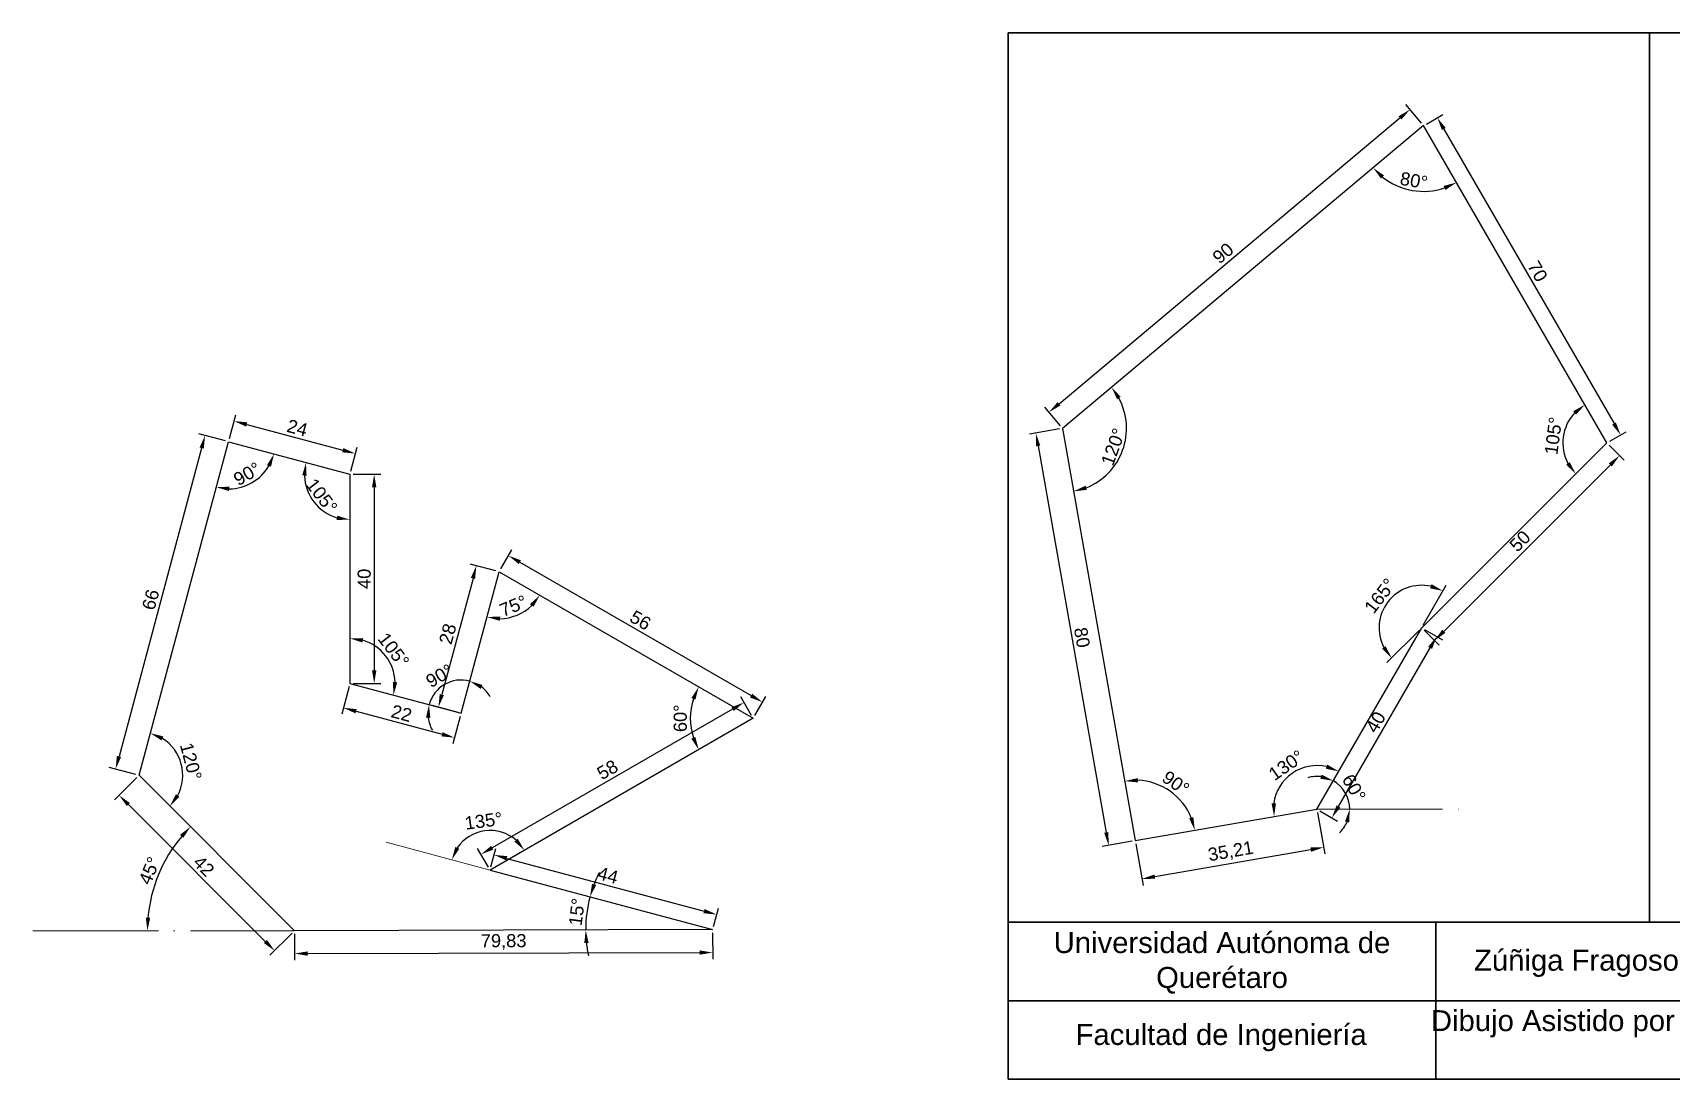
# Model space of a CAD drawing. Header units: millimetres. Extents: x -161 to 472, y 10 to 210.
# Drawn here: x -161.3 to 151.6, y 10 to 210 of the extents above; entities that cross this region are included whole.
import ezdxf

# ---------------------------------------------------------------- set-up
doc = ezdxf.new("R2010")
doc.units = ezdxf.units.MM
doc.header["$PDMODE"] = 35
doc.linetypes.add('ACAD_ISO04W100', pattern=[30, 24, -3, 0, -3])
for name, color, linetype, lineweight in [('Aux', 10, 'ACAD_ISO04W100', 18), ('Cotas', 90, 'Continuous', 25), ('Figura', 140, 'Continuous', 25), ('Marco', 30, 'Continuous', 30)]:
    doc.layers.add(name, color=color, linetype=linetype, lineweight=lineweight)
doc.styles.get("Standard").update_dxf_attribs({"font": 'arial.ttf'})
doc.dimstyles.new('ISO-25', dxfattribs={"dimtxt": 2.5, "dimasz": 2.5, "dimexe": 1.25, "dimexo": 0.625, "dimtad": 1, "dimtxsty": 'Standard', "dimcen": 2.5, "dimadec": 0, "dimazin": 0, "dimtfac": 1, "dimtmove": 0, "dimatfit": 3, "dimfxl": 1, "dimarcsym": 0})

# ---------------------------------------------------------------- blocks, each defined once
blk = doc.blocks.new('*D0')
at = {"layer": 'Cotas', "color": 0, "lineweight": -2, "transparency": 16777216}
for p, q in [((104.28, 96.81), (108.67, 104.4)), ((103.53, 95.83), (97.33, 89.63))]:
    blk.add_line(p, q, dxfattribs=at)
blk.add_arc((103.97, 96.27), 8.14, 77.6729, 207.3271, dxfattribs=at)
at = {"layer": 'Cotas', "color": 0, "transparency": 16777216}
for points in [[(105.86, 104.61), (105.56, 103.83), (108.04, 103.32)], [(97.08, 92.78), (96.41, 92.29), (98.22, 90.51)]]:
    blk.add_solid(points, dxfattribs=at)
at = {"layer": 'Defpoints', "color": 0, "transparency": 16777216}
for p in [(139.33, 131.62), (100.53, 103.64), (103.97, 96.27), (103.97, 96.27), (83.97, 61.63)]:
    blk.add_point(p, dxfattribs=at)
at = {"layer": 'Cotas', "color": 0, "transparency": 16777216, "insert": (96.01, 102.38), "char_height": 2.5, "attachment_point": 5, "rotation": 52.5}
blk.add_mtext('165°', dxfattribs=at)
blk = doc.blocks.new('*D1')
at = {"layer": 'Cotas', "color": 0, "lineweight": -2, "transparency": 16777216}
for p, q in [((139.77, 131.18), (142.65, 128.3)), ((140, 127.42), (108.18, 95.6)), ((104.41, 95.83), (107.29, 92.95))]:
    blk.add_line(p, q, dxfattribs=at)
at = {"layer": 'Cotas', "color": 0, "transparency": 16777216}
for points in [[(139.7, 127.71), (140.29, 127.12), (141.76, 129.19)], [(107.88, 95.89), (108.47, 95.3), (106.41, 93.83)]]:
    blk.add_solid(points, dxfattribs=at)
at = {"layer": 'Defpoints', "color": 0, "transparency": 16777216}
for p in [(139.33, 131.62), (103.97, 96.27), (106.41, 93.83)]:
    blk.add_point(p, dxfattribs=at)
at = {"layer": 'Cotas', "color": 0, "transparency": 16777216, "insert": (122.74, 112.85), "char_height": 2.5, "attachment_point": 5, "rotation": 45}
blk.add_mtext('50', dxfattribs=at)
blk = doc.blocks.new('*D2')
at = {"layer": 'Cotas', "color": 0, "lineweight": -2, "transparency": 16777216}
blk.add_arc((49.28, 55.61), 11.54, 22.2726, 87.5662, dxfattribs=at)
at = {"layer": 'Cotas', "color": 0, "transparency": 16777216}
for points in [[(49.79, 66.73), (49.74, 67.56), (47.27, 66.98)], [(60.36, 60.1), (59.56, 59.87), (60.65, 57.58)]]:
    blk.add_solid(points, dxfattribs=at)
at = {"layer": 'Defpoints', "color": 0, "transparency": 16777216}
for p in [(35.38, 134.39), (58.13, 63.01), (83.97, 61.63), (49.28, 55.61), (49.28, 55.61)]:
    blk.add_point(p, dxfattribs=at)
at = {"layer": 'Cotas', "color": 0, "transparency": 16777216, "insert": (57, 66.61), "char_height": 2.5, "attachment_point": 5, "rotation": 324.9194}
blk.add_mtext('90°', dxfattribs=at)
blk = doc.blocks.new('*D3')
at = {"layer": 'Cotas', "color": 0, "lineweight": -2, "transparency": 16777216}
blk.add_arc((139.33, 131.62), 8.4, 137.1187, 207.8813, dxfattribs=at)
at = {"layer": 'Cotas', "color": 0, "transparency": 16777216}
for points in [[(132.91, 137.67), (133.43, 137.01), (135.13, 138.9)], [(132.24, 127.94), (131.57, 127.45), (133.39, 125.69)]]:
    blk.add_solid(points, dxfattribs=at)
at = {"layer": 'Defpoints', "color": 0, "transparency": 16777216}
for p in [(104.33, 192.25), (131.72, 135.17), (139.33, 131.62), (139.33, 131.62), (103.97, 96.27)]:
    blk.add_point(p, dxfattribs=at)
at = {"layer": 'Cotas', "color": 0, "transparency": 16777216, "insert": (129.12, 132.97), "char_height": 2.5, "attachment_point": 5, "rotation": 82.5}
blk.add_mtext('105°', dxfattribs=at)
blk = doc.blocks.new('*D4')
at = {"layer": 'Cotas', "color": 0, "lineweight": -2, "transparency": 16777216}
blk.add_arc((104.33, 192.25), 12.56, 231.4229, 288.5771, dxfattribs=at)
at = {"layer": 'Cotas', "color": 0, "transparency": 16777216}
for points in [[(96.2, 182.13), (96.79, 182.72), (94.71, 184.17)], [(108.16, 180.72), (108.5, 179.96), (110.61, 181.37)]]:
    blk.add_solid(points, dxfattribs=at)
at = {"layer": 'Defpoints', "color": 0, "transparency": 16777216}
for p in [(104.33, 192.25), (104.33, 192.25), (99.35, 180.71), (35.38, 134.39), (139.33, 131.62)]:
    blk.add_point(p, dxfattribs=at)
at = {"layer": 'Cotas', "color": 0, "transparency": 16777216, "insert": (102.48, 181.75), "char_height": 2.5, "attachment_point": 5, "rotation": 350}
blk.add_mtext('80°', dxfattribs=at)
blk = doc.blocks.new('*D5')
at = {"layer": 'Cotas', "color": 0, "lineweight": -2, "transparency": 16777216}
blk.add_arc((35.38, 134.39), 12.22, 291.7397, 28.2603, dxfattribs=at)
at = {"layer": 'Cotas', "color": 0, "transparency": 16777216}
for points in [[(45.8, 139.95), (46.49, 140.42), (44.75, 142.25)], [(40.02, 122.64), (39.8, 123.44), (37.51, 122.36)]]:
    blk.add_solid(points, dxfattribs=at)
at = {"layer": 'Defpoints', "color": 0, "transparency": 16777216}
for p in [(104.33, 192.25), (35.38, 134.39), (35.38, 134.39), (44.75, 126.54), (49.28, 55.61)]:
    blk.add_point(p, dxfattribs=at)
at = {"layer": 'Cotas', "color": 0, "transparency": 16777216, "insert": (45.08, 130.86), "char_height": 2.5, "attachment_point": 5, "rotation": 70}
blk.add_mtext('120°', dxfattribs=at)
blk = doc.blocks.new('*D6')
at = {"layer": 'Cotas', "color": 0, "lineweight": -2, "transparency": 16777216}
for p, q in [((104.87, 192.56), (108.03, 194.38)), ((108.2, 191.59), (140.7, 135.3)), ((139.87, 131.94), (143.03, 133.76))]:
    blk.add_line(p, q, dxfattribs=at)
at = {"layer": 'Cotas', "color": 0, "transparency": 16777216}
for points in [[(108.56, 191.8), (107.84, 191.39), (106.95, 193.76)], [(141.06, 135.51), (140.34, 135.09), (141.95, 133.14)]]:
    blk.add_solid(points, dxfattribs=at)
at = {"layer": 'Defpoints', "color": 0, "transparency": 16777216}
for p in [(104.33, 192.25), (139.33, 131.62), (141.95, 133.14)]:
    blk.add_point(p, dxfattribs=at)
at = {"layer": 'Cotas', "color": 0, "transparency": 16777216, "insert": (126.09, 164.4), "char_height": 2.5, "attachment_point": 5, "rotation": 300}
blk.add_mtext('70', dxfattribs=at)
blk = doc.blocks.new('*D7')
at = {"layer": 'Cotas', "color": 0, "lineweight": -2, "transparency": 16777216}
for p, q in [((103.93, 192.72), (100.93, 196.29)), ((34.71, 139.09), (99.82, 193.73)), ((34.98, 134.87), (31.99, 138.44))]:
    blk.add_line(p, q, dxfattribs=at)
at = {"layer": 'Cotas', "color": 0, "transparency": 16777216}
for points in [[(99.55, 194.04), (100.09, 193.41), (101.74, 195.33)], [(34.44, 139.41), (34.98, 138.77), (32.79, 137.48)]]:
    blk.add_solid(points, dxfattribs=at)
at = {"layer": 'Defpoints', "color": 0, "transparency": 16777216}
for p in [(101.74, 195.33), (104.33, 192.25), (35.38, 134.39)]:
    blk.add_point(p, dxfattribs=at)
at = {"layer": 'Cotas', "color": 0, "transparency": 16777216, "insert": (66.04, 167.86), "char_height": 2.5, "attachment_point": 5, "rotation": 40}
blk.add_mtext('90', dxfattribs=at)
blk = doc.blocks.new('*D8')
at = {"layer": 'Cotas', "color": 0, "lineweight": -2, "transparency": 16777216}
for p, q in [((34.77, 134.29), (29.05, 133.28)), ((30.71, 131.03), (43.74, 57.17)), ((48.66, 55.5), (42.94, 54.49))]:
    blk.add_line(p, q, dxfattribs=at)
at = {"layer": 'Cotas', "color": 0, "transparency": 16777216}
for points in [[(31.12, 131.11), (30.3, 130.96), (30.28, 133.5)], [(44.15, 57.24), (43.33, 57.1), (44.17, 54.71)]]:
    blk.add_solid(points, dxfattribs=at)
at = {"layer": 'Defpoints', "color": 0, "transparency": 16777216}
for p in [(35.38, 134.39), (44.17, 54.71), (49.28, 55.61)]:
    blk.add_point(p, dxfattribs=at)
at = {"layer": 'Cotas', "color": 0, "transparency": 16777216, "insert": (39.1, 94.43), "char_height": 2.5, "attachment_point": 5, "rotation": 280}
blk.add_mtext('80', dxfattribs=at)
blk = doc.blocks.new('*D9')
at = {"layer": 'Cotas', "color": 0, "lineweight": -2, "transparency": 16777216}
for p, q in [((84.08, 61.01), (85.45, 53.08)), ((49.38, 54.99), (50.76, 47.06)), ((53.01, 48.72), (82.78, 53.88))]:
    blk.add_line(p, q, dxfattribs=at)
at = {"layer": 'Cotas', "color": 0, "transparency": 16777216}
for points in [[(82.71, 54.29), (82.85, 53.47), (85.24, 54.31)], [(52.94, 49.13), (53.08, 48.31), (50.54, 48.29)]]:
    blk.add_solid(points, dxfattribs=at)
at = {"layer": 'Defpoints', "color": 0, "transparency": 16777216}
for p in [(83.97, 61.63), (49.28, 55.61), (85.24, 54.31)]:
    blk.add_point(p, dxfattribs=at)
at = {"layer": 'Cotas', "color": 0, "transparency": 16777216, "insert": (67.53, 53.4), "char_height": 2.5, "attachment_point": 5, "rotation": 9.8388}
blk.add_mtext('35,21', dxfattribs=at)
blk = doc.blocks.new('*D10')
at = {"layer": 'Cotas', "color": 0, "lineweight": -2, "transparency": 16777216}
for p, q in [((104.51, 95.96), (107.92, 93.99)), ((88.08, 62.14), (105.58, 92.45)), ((84.51, 61.32), (87.92, 59.35))]:
    blk.add_line(p, q, dxfattribs=at)
at = {"layer": 'Cotas', "color": 0, "transparency": 16777216}
for points in [[(105.22, 92.66), (105.94, 92.24), (106.83, 94.62)], [(87.72, 62.35), (88.44, 61.93), (86.83, 59.98)]]:
    blk.add_solid(points, dxfattribs=at)
at = {"layer": 'Defpoints', "color": 0, "transparency": 16777216}
for p in [(103.97, 96.27), (106.83, 94.62), (83.97, 61.63)]:
    blk.add_point(p, dxfattribs=at)
at = {"layer": 'Cotas', "color": 0, "transparency": 16777216, "insert": (95.19, 78.25), "char_height": 2.5, "attachment_point": 5, "rotation": 60}
blk.add_mtext('40', dxfattribs=at)
blk = doc.blocks.new('*D11')
at = {"layer": 'Cotas', "color": 0, "lineweight": -2, "transparency": 16777216}
blk.add_arc((83.97, 61.63), 8.32, 77.2897, 172.5491, dxfattribs=at)
at = {"layer": 'Cotas', "color": 0, "transparency": 16777216}
for points in [[(85.95, 70.13), (85.65, 69.35), (88.13, 68.83)], [(76.14, 62.71), (75.31, 62.7), (75.78, 60.21)]]:
    blk.add_solid(points, dxfattribs=at)
at = {"layer": 'Defpoints', "color": 0, "transparency": 16777216}
for p in [(103.97, 96.27), (82.06, 69.72), (83.97, 61.63), (83.97, 61.63), (49.28, 55.61)]:
    blk.add_point(p, dxfattribs=at)
at = {"layer": 'Cotas', "color": 0, "transparency": 16777216, "insert": (78.12, 70.01), "char_height": 2.5, "attachment_point": 5, "rotation": 34.9194}
blk.add_mtext('130°', dxfattribs=at)
blk = doc.blocks.new('*D12')
at = {"layer": 'Cotas', "color": 0, "lineweight": -2, "transparency": 16777216}
for start, end in [(83.0636, 106.1273), (0, 60), (313.8727, 336.9364)]:
    blk.add_arc((83.97, 61.63), 6.25, start, end, dxfattribs=at)
at = {"layer": 'Cotas', "color": 0, "transparency": 16777216}
for points in [[(84.86, 68.23), (84.6, 67.44), (87.1, 67.04)], [(89.32, 59.26), (90.13, 59.09), (90.22, 61.63)]]:
    blk.add_solid(points, dxfattribs=at)
at = {"layer": 'Defpoints', "color": 0, "transparency": 16777216}
for p in [(103.97, 96.27), (89.85, 63.77), (83.97, 61.63), (83.97, 61.63), (113.97, 61.63)]:
    blk.add_point(p, dxfattribs=at)
at = {"layer": 'Cotas', "color": 0, "transparency": 16777216, "insert": (91.03, 65.7), "char_height": 2.5, "attachment_point": 5, "rotation": 300}
blk.add_mtext('60°', dxfattribs=at)
blk = doc.blocks.new('*D28')
at = {"layer": 'Cotas', "color": 0, "lineweight": -2, "transparency": 16777216}
blk.add_arc((-123.89, 131.84), 9.01, 270.9574, 329.0426, dxfattribs=at)
at = {"layer": 'Cotas', "color": 0, "transparency": 16777216}
for points in [[(-116.55, 127.37), (-115.78, 127.05), (-115.19, 129.51)], [(-123.79, 122.42), (-123.69, 123.25), (-126.22, 123.14)]]:
    blk.add_solid(points, dxfattribs=at)
at = {"layer": 'Defpoints', "color": 0, "transparency": 16777216}
for p in [(-123.89, 131.84), (-123.89, 131.84), (-100.7, 125.63), (-121.56, 123.14), (-140.97, 68.09)]:
    blk.add_point(p, dxfattribs=at)
at = {"layer": 'Cotas', "color": 0, "transparency": 16777216, "insert": (-120.33, 125.69), "char_height": 2.5, "attachment_point": 5, "rotation": 30}
blk.add_mtext('90°', dxfattribs=at)
blk = doc.blocks.new('*D29')
at = {"layer": 'Cotas', "color": 0, "lineweight": -2, "transparency": 16777216}
blk.add_arc((-100.7, 125.63), 8.69, 181.5413, 253.4587, dxfattribs=at)
at = {"layer": 'Cotas', "color": 0, "transparency": 16777216}
for points in [[(-109.8, 125.44), (-108.98, 125.35), (-109.1, 127.88)], [(-103.12, 117.71), (-103.24, 116.89), (-100.7, 116.94)]]:
    blk.add_solid(points, dxfattribs=at)
at = {"layer": 'Defpoints', "color": 0, "transparency": 16777216}
for p in [(-123.89, 131.84), (-100.7, 125.63), (-100.7, 125.63), (-108.87, 122.66), (-100.7, 85.63)]:
    blk.add_point(p, dxfattribs=at)
at = {"layer": 'Cotas', "color": 0, "transparency": 16777216, "insert": (-106.09, 121.5), "char_height": 2.5, "attachment_point": 5, "rotation": 307.5}
blk.add_mtext('105°', dxfattribs=at)
blk = doc.blocks.new('*D30')
at = {"layer": 'Cotas', "color": 0, "lineweight": -2, "transparency": 16777216}
blk.add_arc((-140.97, 68.09), 8.34, 332.2501, 57.7499, dxfattribs=at)
at = {"layer": 'Cotas', "color": 0, "transparency": 16777216}
for points in [[(-136.69, 74.76), (-136.35, 75.52), (-138.81, 76.14)], [(-133.26, 63.96), (-133.93, 64.46), (-135.07, 62.2)]]:
    blk.add_solid(points, dxfattribs=at)
at = {"layer": 'Defpoints', "color": 0, "transparency": 16777216}
for p in [(-123.89, 131.84), (-140.97, 68.09), (-140.97, 68.09), (-132.67, 67.36), (-111.27, 38.39)]:
    blk.add_point(p, dxfattribs=at)
at = {"layer": 'Cotas', "color": 0, "transparency": 16777216, "insert": (-131.08, 70.74), "char_height": 2.5, "attachment_point": 5, "rotation": 285}
blk.add_mtext('120°', dxfattribs=at)
blk = doc.blocks.new('*D31')
at = {"layer": 'Cotas', "color": 0, "lineweight": -2, "transparency": 16777216}
blk.add_arc((-100.7, 85.63), 8.62, 1.6755, 73.3245, dxfattribs=at)
at = {"layer": 'Cotas', "color": 0, "transparency": 16777216}
for points in [[(-98.29, 93.47), (-98.17, 94.3), (-100.7, 94.25)], [(-91.67, 85.83), (-92.5, 85.93), (-92.38, 83.4)]]:
    blk.add_solid(points, dxfattribs=at)
at = {"layer": 'Defpoints', "color": 0, "transparency": 16777216}
for p in [(-100.7, 125.63), (-92.6, 88.58), (-100.7, 85.63), (-100.7, 85.63), (-79.45, 79.93)]:
    blk.add_point(p, dxfattribs=at)
at = {"layer": 'Cotas', "color": 0, "transparency": 16777216, "insert": (-92.36, 92.03), "char_height": 2.5, "attachment_point": 5, "rotation": 307.5}
blk.add_mtext('105°', dxfattribs=at)
blk = doc.blocks.new('*D32')
at = {"layer": 'Cotas', "color": 0, "lineweight": -2, "transparency": 16777216}
for start, end in [(75, 165), (29.7144, 52.3572), (187.6428, 210.2856)]:
    blk.add_arc((-79.45, 79.93), 6.37, start, end, dxfattribs=at)
at = {"layer": 'Cotas', "color": 0, "transparency": 16777216}
for points in [[(-75.75, 84.6), (-75.38, 85.35), (-77.81, 86.09)], [(-86.18, 79.11), (-85.35, 79.06), (-85.6, 81.58)]]:
    blk.add_solid(points, dxfattribs=at)
at = {"layer": 'Defpoints', "color": 0, "transparency": 16777216}
for p in [(-72.21, 106.98), (-100.7, 85.63), (-81.1, 86.09), (-79.45, 79.93), (-79.45, 79.93)]:
    blk.add_point(p, dxfattribs=at)
at = {"layer": 'Cotas', "color": 0, "transparency": 16777216, "insert": (-83.59, 87.1), "char_height": 2.5, "attachment_point": 5, "rotation": 30}
blk.add_mtext('90°', dxfattribs=at)
blk = doc.blocks.new('*D25')
at = {"layer": 'Cotas', "color": 0, "lineweight": -2, "transparency": 16777216}
blk.add_arc((-72.21, 106.98), 8.96, 271.0434, 313.9566, dxfattribs=at)
at = {"layer": 'Cotas', "color": 0, "transparency": 16777216}
for points in [[(-66.32, 100.79), (-65.66, 100.28), (-64.45, 102.5)], [(-72.09, 97.61), (-71.99, 98.44), (-74.53, 98.33)]]:
    blk.add_solid(points, dxfattribs=at)
at = {"layer": 'Defpoints', "color": 0, "transparency": 16777216}
for p in [(-72.21, 106.98), (-72.21, 106.98), (-70.65, 98.16), (-79.45, 79.93), (-23.71, 78.98)]:
    blk.add_point(p, dxfattribs=at)
at = {"layer": 'Cotas', "color": 0, "transparency": 16777216, "insert": (-69.5, 100.46), "char_height": 2.5, "attachment_point": 5, "rotation": 22.5}
blk.add_mtext('75°', dxfattribs=at)
blk = doc.blocks.new('*D26')
at = {"layer": 'Cotas', "color": 0, "lineweight": -2, "transparency": 16777216}
blk.add_arc((-23.71, 78.98), 12, 161.9566, 198.0434, dxfattribs=at)
at = {"layer": 'Cotas', "color": 0, "transparency": 16777216}
for points in [[(-35.5, 82.87), (-34.74, 82.53), (-34.1, 84.98)], [(-34.74, 75.43), (-35.5, 75.09), (-34.1, 72.98)]]:
    blk.add_solid(points, dxfattribs=at)
at = {"layer": 'Defpoints', "color": 0, "transparency": 16777216}
for p in [(-72.21, 106.98), (-35.53, 81.06), (-23.71, 78.98), (-23.71, 78.98), (-73.94, 49.98)]:
    blk.add_point(p, dxfattribs=at)
at = {"layer": 'Cotas', "color": 0, "transparency": 16777216, "insert": (-37.61, 78.98), "char_height": 2.5, "attachment_point": 5, "rotation": 90}
blk.add_mtext('60°', dxfattribs=at)
blk = doc.blocks.new('*D27')
at = {"layer": 'Cotas', "color": 0, "lineweight": -2, "transparency": 16777216}
blk.add_arc((-73.94, 49.98), 7.57, 49.0134, 145.9866, dxfattribs=at)
at = {"layer": 'Cotas', "color": 0, "transparency": 16777216}
for points in [[(-79.83, 54.04), (-80.59, 54.39), (-81.25, 51.94)], [(-68.65, 55.96), (-69.3, 55.43), (-67.38, 53.76)]]:
    blk.add_solid(points, dxfattribs=at)
at = {"layer": 'Defpoints', "color": 0, "transparency": 16777216}
for p in [(-23.71, 78.98), (-71.98, 57.29), (-93.78, 55.3), (-73.94, 49.98), (-73.94, 49.98)]:
    blk.add_point(p, dxfattribs=at)
at = {"layer": 'Cotas', "color": 0, "transparency": 16777216, "insert": (-75.18, 59.37), "char_height": 2.5, "attachment_point": 5, "rotation": 7.5}
blk.add_mtext('135°', dxfattribs=at)
blk = doc.blocks.new('*D18')
at = {"layer": 'Cotas', "color": 0, "lineweight": -2, "transparency": 16777216}
for p, q in [((-141.41, 67.65), (-145.67, 63.39)), ((-143.02, 62.5), (-116.86, 36.34)), ((-111.71, 37.95), (-115.97, 33.69))]:
    blk.add_line(p, q, dxfattribs=at)
at = {"layer": 'Cotas', "color": 0, "transparency": 16777216}
for points in [[(-142.73, 62.8), (-143.31, 62.21), (-144.79, 64.27)], [(-116.56, 36.63), (-117.15, 36.05), (-115.09, 34.57)]]:
    blk.add_solid(points, dxfattribs=at)
at = {"layer": 'Defpoints', "color": 0, "transparency": 16777216}
for p in [(-140.97, 68.09), (-111.27, 38.39), (-115.09, 34.57)]:
    blk.add_point(p, dxfattribs=at)
at = {"layer": 'Cotas', "color": 0, "transparency": 16777216, "insert": (-128.61, 50.75), "char_height": 2.5, "attachment_point": 5, "rotation": 315}
blk.add_mtext('42', dxfattribs=at)
blk = doc.blocks.new('*D19')
at = {"layer": 'Cotas', "color": 0, "lineweight": -2, "transparency": 16777216}
for p, q in [((-124.49, 132), (-129.58, 133.37)), ((-129.02, 130.63), (-144.8, 71.71)), ((-141.57, 68.25), (-146.66, 69.61))]:
    blk.add_line(p, q, dxfattribs=at)
at = {"layer": 'Cotas', "color": 0, "transparency": 16777216}
for points in [[(-129.42, 130.73), (-128.61, 130.52), (-128.37, 133.04)], [(-145.21, 71.81), (-144.4, 71.6), (-145.45, 69.29)]]:
    blk.add_solid(points, dxfattribs=at)
at = {"layer": 'Defpoints', "color": 0, "transparency": 16777216}
for p in [(-123.89, 131.84), (-145.45, 69.29), (-140.97, 68.09)]:
    blk.add_point(p, dxfattribs=at)
at = {"layer": 'Cotas', "color": 0, "transparency": 16777216, "insert": (-138.75, 101.66), "char_height": 2.5, "attachment_point": 5, "rotation": 75}
blk.add_mtext('66', dxfattribs=at)
blk = doc.blocks.new('*D20')
at = {"layer": 'Cotas', "color": 0, "lineweight": -2, "transparency": 16777216}
for p, q in [((-123.72, 132.44), (-122.51, 136.99)), ((-120.42, 135.14), (-102.06, 130.22)), ((-100.54, 126.23), (-99.32, 130.78))]:
    blk.add_line(p, q, dxfattribs=at)
at = {"layer": 'Cotas', "color": 0, "transparency": 16777216}
for points in [[(-120.31, 135.54), (-120.52, 134.73), (-122.83, 135.78)], [(-101.95, 130.62), (-102.17, 129.82), (-99.65, 129.57)]]:
    blk.add_solid(points, dxfattribs=at)
at = {"layer": 'Defpoints', "color": 0, "transparency": 16777216}
for p in [(-123.89, 131.84), (-99.65, 129.57), (-100.7, 125.63)]:
    blk.add_point(p, dxfattribs=at)
at = {"layer": 'Cotas', "color": 0, "transparency": 16777216, "insert": (-110.75, 134.49), "char_height": 2.5, "attachment_point": 5, "rotation": 345}
blk.add_mtext('24', dxfattribs=at)
blk = doc.blocks.new('*D13')
at = {"layer": 'Cotas', "color": 0, "lineweight": -2, "transparency": 16777216}
for p, q in [((-100.08, 125.63), (-94.82, 125.63)), ((-96.07, 123.13), (-96.07, 88.13)), ((-100.08, 85.63), (-94.82, 85.63))]:
    blk.add_line(p, q, dxfattribs=at)
at = {"layer": 'Cotas', "color": 0, "transparency": 16777216}
for points in [[(-96.49, 123.13), (-95.65, 123.13), (-96.07, 125.63)], [(-96.49, 88.13), (-95.65, 88.13), (-96.07, 85.63)]]:
    blk.add_solid(points, dxfattribs=at)
at = {"layer": 'Defpoints', "color": 0, "transparency": 16777216}
for p in [(-100.7, 125.63), (-100.7, 85.63), (-96.07, 85.63)]:
    blk.add_point(p, dxfattribs=at)
at = {"layer": 'Cotas', "color": 0, "transparency": 16777216, "insert": (-97.97, 105.63), "char_height": 2.5, "attachment_point": 5, "rotation": 90}
blk.add_mtext('40', dxfattribs=at)
blk = doc.blocks.new('*D14')
at = {"layer": 'Cotas', "color": 0, "lineweight": -2, "transparency": 16777216}
for p, q in [((-100.87, 85.03), (-102.27, 79.77)), ((-99.54, 80.33), (-83.11, 75.93)), ((-79.62, 79.33), (-81.02, 74.08))]:
    blk.add_line(p, q, dxfattribs=at)
at = {"layer": 'Cotas', "color": 0, "transparency": 16777216}
for points in [[(-99.43, 80.73), (-99.64, 79.93), (-101.95, 80.98)], [(-83.01, 76.33), (-83.22, 75.53), (-80.7, 75.28)]]:
    blk.add_solid(points, dxfattribs=at)
at = {"layer": 'Defpoints', "color": 0, "transparency": 16777216}
for p in [(-100.7, 85.63), (-79.45, 79.93), (-80.7, 75.28)]:
    blk.add_point(p, dxfattribs=at)
at = {"layer": 'Cotas', "color": 0, "transparency": 16777216, "insert": (-90.84, 79.95), "char_height": 2.5, "attachment_point": 5, "rotation": 345}
blk.add_mtext('22', dxfattribs=at)
blk = doc.blocks.new('*D15')
at = {"layer": 'Cotas', "color": 0, "lineweight": -2, "transparency": 16777216}
for p, q in [((-72.81, 107.14), (-77.76, 108.47)), ((-77.2, 105.73), (-83.16, 83.52)), ((-80.06, 80.1), (-85.01, 81.42))]:
    blk.add_line(p, q, dxfattribs=at)
at = {"layer": 'Cotas', "color": 0, "transparency": 16777216}
for points in [[(-77.61, 105.84), (-76.8, 105.62), (-76.56, 108.15)], [(-83.56, 83.62), (-82.75, 83.41), (-83.8, 81.1)]]:
    blk.add_solid(points, dxfattribs=at)
at = {"layer": 'Defpoints', "color": 0, "transparency": 16777216}
for p in [(-72.21, 106.98), (-83.8, 81.1), (-79.45, 79.93)]:
    blk.add_point(p, dxfattribs=at)
at = {"layer": 'Cotas', "color": 0, "transparency": 16777216, "insert": (-82.02, 95.12), "char_height": 2.5, "attachment_point": 5, "rotation": 75}
blk.add_mtext('28', dxfattribs=at)
blk = doc.blocks.new('*D16')
at = {"layer": 'Cotas', "color": 0, "lineweight": -2, "transparency": 16777216}
for p, q in [((-71.89, 107.52), (-69.8, 111.16)), ((-68.26, 108.82), (-24.09, 83.32)), ((-23.4, 79.52), (-21.3, 83.16))]:
    blk.add_line(p, q, dxfattribs=at)
at = {"layer": 'Cotas', "color": 0, "transparency": 16777216}
for points in [[(-68.05, 109.18), (-68.46, 108.46), (-70.42, 110.07)], [(-23.88, 83.68), (-24.3, 82.96), (-21.92, 82.07)]]:
    blk.add_solid(points, dxfattribs=at)
at = {"layer": 'Defpoints', "color": 0, "transparency": 16777216}
for p in [(-72.21, 106.98), (-21.92, 82.07), (-23.71, 78.98)]:
    blk.add_point(p, dxfattribs=at)
at = {"layer": 'Cotas', "color": 0, "transparency": 16777216, "insert": (-45.22, 97.72), "char_height": 2.5, "attachment_point": 5, "rotation": 330}
blk.add_mtext('56', dxfattribs=at)
blk = doc.blocks.new('*D17')
at = {"layer": 'Cotas', "color": 0, "lineweight": -2, "transparency": 16777216}
for p, q in [((-24.02, 79.52), (-26.08, 83.08)), ((-27.62, 80.75), (-73.52, 54.25)), ((-74.25, 50.52), (-76.31, 54.08))]:
    blk.add_line(p, q, dxfattribs=at)
at = {"layer": 'Cotas', "color": 0, "transparency": 16777216}
for points in [[(-27.83, 81.11), (-27.41, 80.39), (-25.45, 82)], [(-73.72, 54.61), (-73.31, 53.89), (-75.68, 53)]]:
    blk.add_solid(points, dxfattribs=at)
at = {"layer": 'Defpoints', "color": 0, "transparency": 16777216}
for p in [(-23.71, 78.98), (-75.68, 53), (-73.94, 49.98)]:
    blk.add_point(p, dxfattribs=at)
at = {"layer": 'Cotas', "color": 0, "transparency": 16777216, "insert": (-51.52, 69.15), "char_height": 2.5, "attachment_point": 5, "rotation": 30}
blk.add_mtext('58', dxfattribs=at)
blk = doc.blocks.new('*D21')
at = {"layer": 'Cotas', "color": 0, "lineweight": -2, "transparency": 16777216}
for p, q in [((-73.78, 50.58), (-72.84, 54.08)), ((-70.75, 52.22), (-33.08, 42.13)), ((-31.28, 39.2), (-30.34, 42.69))]:
    blk.add_line(p, q, dxfattribs=at)
at = {"layer": 'Cotas', "color": 0, "transparency": 16777216}
for points in [[(-70.64, 52.63), (-70.86, 51.82), (-73.16, 52.87)], [(-32.97, 42.53), (-33.19, 41.73), (-30.66, 41.48)]]:
    blk.add_solid(points, dxfattribs=at)
at = {"layer": 'Defpoints', "color": 0, "transparency": 16777216}
for p in [(-73.94, 49.98), (-30.66, 41.48), (-31.44, 38.59)]:
    blk.add_point(p, dxfattribs=at)
at = {"layer": 'Cotas', "color": 0, "transparency": 16777216, "insert": (-51.43, 48.99), "char_height": 2.5, "attachment_point": 5, "rotation": 345}
blk.add_mtext('44', dxfattribs=at)
blk = doc.blocks.new('*D22')
at = {"layer": 'Cotas', "color": 0, "lineweight": -2, "transparency": 16777216}
for p, q in [((-111.27, 37.77), (-111.26, 32.77)), ((-31.44, 37.97), (-31.42, 32.97)), ((-108.76, 34.03), (-33.93, 34.22))]:
    blk.add_line(p, q, dxfattribs=at)
at = {"layer": 'Cotas', "color": 0, "transparency": 16777216}
for points in [[(-108.76, 34.44), (-108.76, 33.61), (-111.26, 34.02)], [(-33.93, 34.63), (-33.93, 33.8), (-31.43, 34.22)]]:
    blk.add_solid(points, dxfattribs=at)
at = {"layer": 'Defpoints', "color": 0, "transparency": 16777216}
for p in [(-111.27, 38.39), (-31.44, 38.59), (-31.43, 34.22)]:
    blk.add_point(p, dxfattribs=at)
at = {"layer": 'Cotas', "color": 0, "transparency": 16777216, "insert": (-71.35, 36.25), "char_height": 2.5, "attachment_point": 5, "rotation": 0.1448}
blk.add_mtext('79,83', dxfattribs=at)
blk = doc.blocks.new('*D23')
at = {"layer": 'Cotas', "color": 0, "lineweight": -2, "transparency": 16777216}
for start, end in [(153.174, 159.087), (165, 180.1448), (186.0578, 191.9708)]:
    blk.add_arc((-31.44, 38.59), 24.24, start, end, dxfattribs=at)
at = {"layer": 'Cotas', "color": 0, "transparency": 16777216}
for points in [[(-53.68, 47.12), (-54.47, 47.37), (-54.85, 44.87)], [(-55.95, 36.01), (-55.12, 36.06), (-55.67, 38.53)]]:
    blk.add_solid(points, dxfattribs=at)
at = {"layer": 'Defpoints', "color": 0, "transparency": 16777216}
for p in [(-73.94, 49.98), (-55.31, 42.78), (-111.27, 38.39), (-31.44, 38.59), (-31.44, 38.59)]:
    blk.add_point(p, dxfattribs=at)
at = {"layer": 'Cotas', "color": 0, "transparency": 16777216, "insert": (-57.36, 41.97), "char_height": 2.5, "attachment_point": 5, "rotation": 82.5724}
blk.add_mtext('15°', dxfattribs=at)
blk = doc.blocks.new('*D24')
at = {"layer": 'Cotas', "color": 0, "lineweight": -2, "transparency": 16777216}
blk.add_arc((-111.27, 38.39), 28.11, 140.0971, 174.9029, dxfattribs=at)
at = {"layer": 'Cotas', "color": 0, "transparency": 16777216}
for points in [[(-133.14, 56.71), (-132.53, 56.14), (-131.15, 58.27)], [(-138.85, 40.87), (-139.69, 40.91), (-139.38, 38.39)]]:
    blk.add_solid(points, dxfattribs=at)
at = {"layer": 'Defpoints', "color": 0, "transparency": 16777216}
for p in [(-140.97, 68.09), (-135.62, 52.45), (-161.27, 38.39), (-111.27, 38.39), (-111.27, 38.39)]:
    blk.add_point(p, dxfattribs=at)
at = {"layer": 'Cotas', "color": 0, "transparency": 16777216, "insert": (-138.99, 49.87), "char_height": 2.5, "attachment_point": 5, "rotation": 67.5}
blk.add_mtext('45°', dxfattribs=at)

msp = doc.modelspace()

# ---------------------------------------------------------------- linework, layer by layer
at = {"layer": 'Aux'}
for p, q in [((83.972, 61.628), (113.972, 61.628)), ((-73.939, 49.981), (-93.775, 55.296)), ((-161.27, 38.391), (-111.27, 38.391))]:
    msp.add_line(p, q, dxfattribs=at)
at = {"layer": 'Figura'}
for p, q in [((104.327, 192.246), (35.383, 134.395)), ((139.327, 131.624), (104.327, 192.246)), ((-140.969, 68.089), (-123.886, 131.841)), ((-123.886, 131.841), (-100.704, 125.629)), ((35.383, 134.395), (49.275, 55.61)), ((103.972, 96.269), (139.327, 131.624)), ((-100.704, 125.629), (-100.704, 85.629)), ((-79.454, 79.935), (-72.207, 106.981)), ((-72.207, 106.981), (-23.71, 78.981)), ((83.972, 61.628), (103.972, 96.269)), ((-100.704, 85.629), (-79.454, 79.935)), ((-23.71, 78.981), (-73.939, 49.981)), ((-111.27, 38.391), (-140.969, 68.089)), ((49.275, 55.61), (83.972, 61.628)), ((-73.939, 49.981), (-31.438, 38.593)), ((-31.438, 38.593), (-111.27, 38.391))]:
    msp.add_line(p, q, dxfattribs=at)
at = {"layer": 'Marco'}
for p, q in [((270, 210), (25, 210)), ((25, 210), (25, 10)), ((147.5, 210), (147.5, 40)), ((25, 40), (270, 40)), ((106.667, 40), (106.667, 10)), ((25, 25), (229.167, 25)), ((25, 10), (270, 10))]:
    msp.add_line(p, q, dxfattribs=at)

# ---------------------------------------------------------------- texts
at = {"layer": 'Marco', "char_height": 4, "attachment_point": 1}
for s, insert in [('\\pxqc;Universidad Autónoma de Querétaro', (25, 38.12)), ('\\pxqc;Zúñiga Fragoso Diego Joel', (106.667, 34.753)), ('\\pxqc;Dibujo Asistido por  Computadora', (106.667, 23.206)), ('\\pxqc;Facultad de Ingeniería', (24.841, 20.548))]:
    msp.add_mtext_dynamic_manual_height_columns(s, width=81.66667, gutter_width=12.5, heights=[0], dxfattribs=dict(at, insert=insert))

# ---------------------------------------------------------------- dimensions: what is measured, and where the dimension line sits
at = {"layer": 'Cotas'}
for p1, p2, distance, picture, middle in [((35.383, 134.395), (104.327, 192.246), 4.029, '*D7', (66.044, 167.863)), ((104.327, 192.246), (139.327, 131.624), 3.025, '*D6', (126.094, 164.398)), ((-123.886, 131.841), (-100.704, 125.629), 4.082, '*D20', (-110.752, 134.494)), ((-123.886, 131.841), (-140.969, 68.089), -4.641, '*D19', (-138.747, 101.658)), ((35.383, 134.395), (49.275, 55.61), -5.182, '*D8', (39.098, 94.433)), ((139.327, 131.624), (103.972, 96.269), 3.447, '*D1', (122.743, 112.854)), ((-100.704, 125.629), (-100.704, 85.629), 4.635, '*D13', (-97.971, 105.629)), ((-72.207, 106.981), (-23.71, 78.981), 3.572, '*D16', (-45.222, 97.721)), ((-72.207, 106.981), (-79.454, 79.935), -4.502, '*D15', (-82.016, 95.115)), ((83.972, 61.628), (103.972, 96.269), -3.303, '*D10', (95.186, 78.247)), ((-100.704, 85.629), (-79.454, 79.935), -4.815, '*D14', (-90.839, 79.947)), ((-23.71, 78.981), (-73.939, 49.981), -3.484, '*D17', (-51.517, 69.145)), ((-140.969, 68.089), (-111.27, 38.391), -5.401, '*D18', (-128.609, 50.751)), ((49.2753, 55.6104), (83.9721, 61.6277), -7.4281, '*D9', (67.5295, 53.3963)), ((-73.939, 49.981), (-31.438, 38.593), 2.993, '*D21', (-51.429, 48.989)), ((-111.27, 38.391), (-31.438, 38.593), -4.371, '*D22', (-71.348, 36.248))]:
    dim = msp.add_aligned_dim(p1=p1, p2=p2, distance=distance, dimstyle='ISO-25', dxfattribs=at)
    dim.commit()
    dim.dimension.update_dxf_attribs({"geometry": picture, "text_midpoint": middle})
for base, line1, line2, picture, middle in [((99.352, 180.713), ((139.327, 131.624), (104.327, 192.246)), ((104.327, 192.246), (35.383, 134.395)), '*D4', (102.477, 181.749)), ((44.747, 126.538), ((35.383, 134.395), (49.275, 55.61)), ((104.327, 192.246), (35.383, 134.395)), '*D5', (45.082, 130.865)), ((131.716, 135.174), ((103.972, 96.269), (139.327, 131.624)), ((139.327, 131.624), (104.327, 192.246)), '*D3', (129.115, 132.969)), ((-121.556, 123.142), ((-140.969, 68.089), (-123.886, 131.841)), ((-123.886, 131.841), (-100.704, 125.629)), '*D28', (-120.334, 125.688)), ((-132.665, 67.363), ((-111.27, 38.391), (-140.969, 68.089)), ((-140.969, 68.089), (-123.886, 131.841)), '*D30', (-131.081, 70.739)), ((-108.87, 122.657), ((-123.886, 131.841), (-100.704, 125.629)), ((-100.704, 125.629), (-100.704, 85.629)), '*D29', (-106.09, 121.497)), ((58.132, 63.013), ((49.275, 55.61), (83.972, 61.628)), ((35.383, 134.395), (49.275, 55.61)), '*D2', (57.002, 66.612)), ((100.533, 103.644), ((83.972, 61.628), (103.972, 96.269)), ((103.972, 96.269), (139.327, 131.624)), '*D0', (96.008, 102.38)), ((-92.604, 88.577), ((-100.704, 85.629), (-79.454, 79.935)), ((-100.704, 125.629), (-100.704, 85.629)), '*D31', (-92.357, 92.034)), ((-81.102, 86.085), ((-100.704, 85.629), (-79.454, 79.935)), ((-79.454, 79.935), (-72.207, 106.981)), '*D32', (-83.588, 87.096)), ((-70.651, 98.159), ((-72.207, 106.981), (-23.71, 78.981)), ((-79.454, 79.935), (-72.207, 106.981)), '*D25', (-69.505, 100.457)), ((-35.529, 81.065), ((-23.71, 78.981), (-73.939, 49.981)), ((-72.207, 106.981), (-23.71, 78.981)), '*D26', (-37.613, 78.981)), ((82.062, 69.722), ((49.275, 55.61), (83.972, 61.628)), ((83.972, 61.628), (103.972, 96.269)), '*D11', (78.123, 70.006)), ((89.848, 63.766), ((83.972, 61.628), (113.972, 61.628)), ((83.972, 61.628), (103.972, 96.269)), '*D12', (91.034, 65.705)), ((-71.98, 57.291), ((-73.939, 49.981), (-93.775, 55.296)), ((-23.71, 78.981), (-73.939, 49.981)), '*D27', (-75.175, 59.37)), ((-135.615, 52.447), ((-161.27, 38.391), (-111.27, 38.391)), ((-111.27, 38.391), (-140.969, 68.089)), '*D24', (-138.994, 49.874)), ((-55.309, 42.781), ((-31.438, 38.593), (-111.27, 38.391)), ((-73.939, 49.981), (-31.438, 38.593)), '*D23', (-57.356, 41.972))]:
    dim = msp.add_angular_dim_2l(base=base, line1=line1, line2=line2, dimstyle='ISO-25', dxfattribs=at)
    dim.commit()
    dim.dimension.update_dxf_attribs({"geometry": picture, "text_midpoint": middle})

doc.saveas('drawing.dxf')
